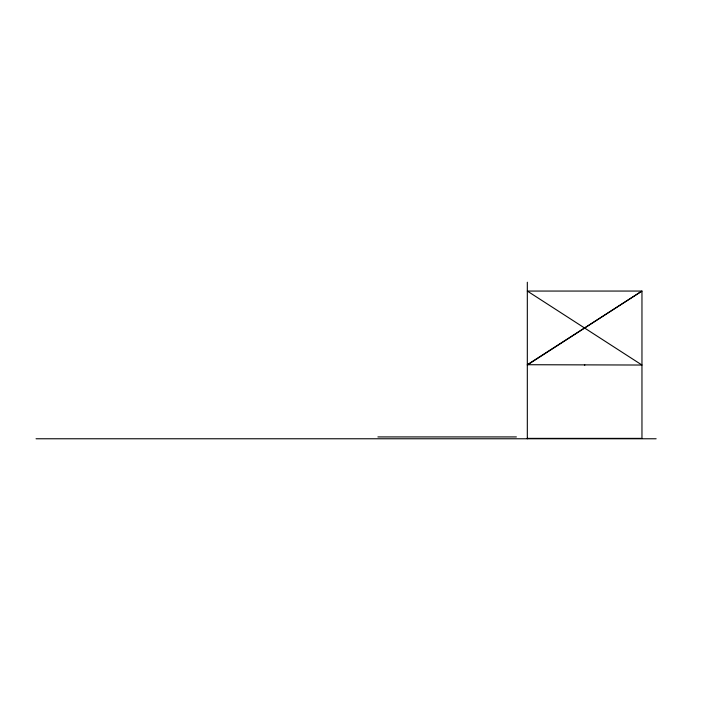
<?xml version="1.0" encoding="UTF-8"?>
<svg xmlns="http://www.w3.org/2000/svg" width="721" height="721" viewBox="0 0 721 721"><rect width="100%" height="100%" fill="white"/><g stroke="black" fill="none" stroke-linecap="round" stroke-linejoin="round"><path stroke-width="1.08" d="M584.398 365.033L584.893 365.033M527.321 365.033L641.96 291.059L527.321 291.059L641.96 365.033L527.321 364.718L641.96 291.059L641.96 438.377L527.321 438.377M377.903 436.926L516.389 436.926M36.05 438.765L656.137 438.765M527.321 282.235L527.321 438.765"/></g></svg>
